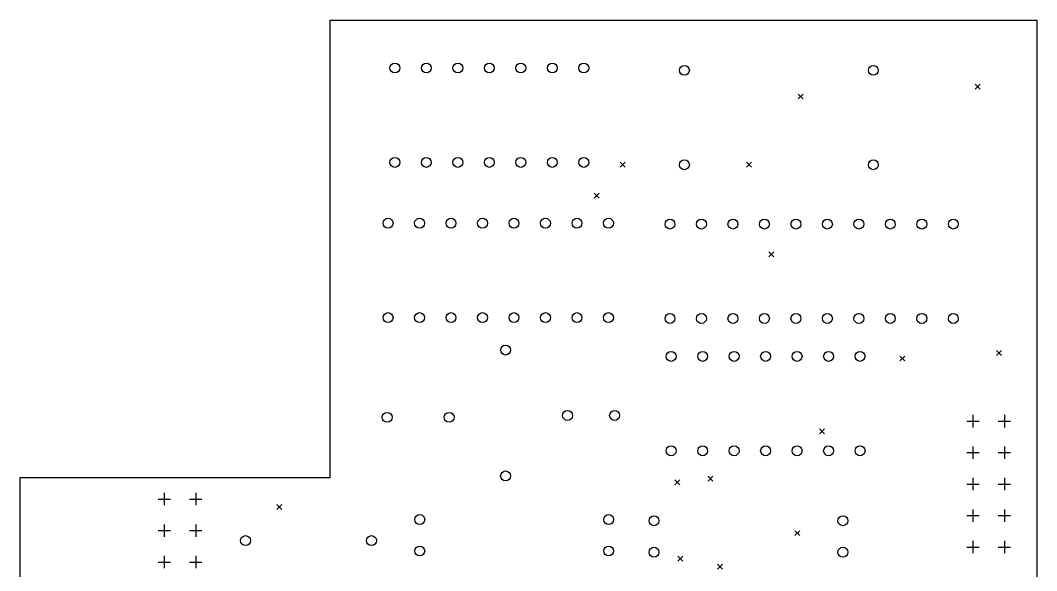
# Model space of a CAD drawing. Extents: x 46.9 to 130, y -119.4 to -30.
# Drawn here: x 48 to 130, y -74.4 to -30 of the extents above; entities that cross this region are included whole.
import ezdxf

# ---------------------------------------------------------------- set-up
doc = ezdxf.new("R2010")
doc.units = 0
doc.layers.add('BLACK', color=7, linetype='CONTINUOUS')

msp = doc.modelspace()

# ---------------------------------------------------------------- linework, layer by layer
at = {"layer": 'BLACK', "linetype": 'CONTINUOUS'}
for p, q in [((73, -66.9), (73, -30)), ((73, -30), (130, -30)), ((130, -30), (130, -105.95)), ((125.05, -35.15), (125.45, -35.55)), ((125.45, -35.15), (125.05, -35.55)), ((110.75, -35.95), (111.15, -36.35)), ((111.15, -35.95), (110.75, -36.35)), ((96.4, -41.45), (96.8, -41.85)), ((96.8, -41.45), (96.4, -41.85)), ((106.6, -41.45), (107, -41.85)), ((107, -41.45), (106.6, -41.85)), ((94.3, -43.95), (94.7, -44.35)), ((94.7, -43.95), (94.3, -44.35)), ((108.4, -48.7), (108.8, -49.1)), ((108.8, -48.7), (108.4, -49.1)), ((118.95, -57.1), (119.35, -57.5)), ((119.35, -57.1), (118.95, -57.5)), ((126.75, -56.65), (127.15, -57.05)), ((127.15, -56.65), (126.75, -57.05)), ((124.86, -61.86), (124.86, -62.86)), ((127.4, -61.86), (127.4, -62.86)), ((112.4722, -62.9747), (112.8722, -63.3747)), ((112.8722, -62.9747), (112.4722, -63.3747)), ((124.36, -62.36), (125.36, -62.36)), ((126.9, -62.36), (127.9, -62.36)), ((124.86, -64.4), (124.86, -65.4)), ((127.4, -64.4), (127.4, -65.4)), ((124.36, -64.9), (125.36, -64.9)), ((126.9, -64.9), (127.9, -64.9)), ((48, -66.9), (73, -66.9)), ((48, -106), (48, -66.9)), ((100.8, -67.1), (101.2, -67.5)), ((101.2, -67.1), (100.8, -67.5)), ((103.485, -66.8), (103.885, -67.2)), ((103.885, -66.8), (103.485, -67.2)), ((124.86, -66.94), (124.86, -67.94)), ((127.4, -66.94), (127.4, -67.94)), ((124.36, -67.44), (125.36, -67.44)), ((126.9, -67.44), (127.9, -67.44)), ((59.11, -68.65), (60.11, -68.65)), ((59.61, -68.15), (59.61, -69.15)), ((61.65, -68.65), (62.65, -68.65)), ((62.15, -68.15), (62.15, -69.15)), ((68.692, -69.1001), (69.092, -69.5001)), ((69.092, -69.1001), (68.692, -69.5001)), ((124.86, -69.48), (124.86, -70.48)), ((127.4, -69.48), (127.4, -70.48)), ((124.36, -69.98), (125.36, -69.98)), ((126.9, -69.98), (127.9, -69.98)), ((59.11, -71.19), (60.11, -71.19)), ((59.61, -70.69), (59.61, -71.69)), ((61.65, -71.19), (62.65, -71.19)), ((62.15, -70.69), (62.15, -71.69)), ((110.5, -71.2), (110.9, -71.6)), ((110.9, -71.2), (110.5, -71.6)), ((124.86, -72.02), (124.86, -73.02)), ((127.4, -72.02), (127.4, -73.02)), ((124.36, -72.52), (125.36, -72.52)), ((126.9, -72.52), (127.9, -72.52)), ((59.11, -73.73), (60.11, -73.73)), ((59.61, -73.23), (59.61, -74.23)), ((61.65, -73.73), (62.65, -73.73)), ((62.15, -73.23), (62.15, -74.23)), ((101.05, -73.25), (101.45, -73.65)), ((101.45, -73.25), (101.05, -73.65)), ((104.25, -73.9), (104.65, -74.3)), ((104.65, -73.9), (104.25, -74.3))]:
    msp.add_line(p, q, dxfattribs=at)
at = {"layer": 'BLACK'}
for centre in [(78.22, -33.85), (80.76, -33.85), (83.3, -33.85), (85.84, -33.85), (88.38, -33.85), (90.92, -33.85), (93.46, -33.85), (101.58, -34.04), (116.82, -34.04), (78.22, -41.47), (80.76, -41.47), (83.3, -41.47), (85.84, -41.47), (88.38, -41.47), (90.92, -41.47), (93.46, -41.47), (101.58, -41.66), (116.82, -41.66), (77.67, -46.38), (80.21, -46.38), (82.75, -46.38), (85.29, -46.38), (87.83, -46.38), (90.37, -46.38), (92.91, -46.38), (95.45, -46.38), (100.415, -46.45), (102.955, -46.45), (105.495, -46.45), (108.035, -46.45), (110.575, -46.45), (113.115, -46.45), (115.655, -46.45), (118.195, -46.45), (120.735, -46.45), (123.275, -46.45), (77.67, -54), (80.21, -54), (82.75, -54), (85.29, -54), (87.83, -54), (90.37, -54), (92.91, -54), (95.45, -54), (100.415, -54.07), (102.955, -54.07), (105.495, -54.07), (108.035, -54.07), (110.575, -54.07), (113.115, -54.07), (115.655, -54.07), (118.195, -54.07), (120.735, -54.07), (123.275, -54.07), (87.15, -56.62), (100.51, -57.13), (103.05, -57.13), (105.59, -57.13), (108.13, -57.13), (110.67, -57.13), (113.21, -57.13), (115.75, -57.13), (92.1473, -61.9), (95.9473, -61.9), (77.5973, -62.05), (82.5973, -62.05), (100.51, -64.75), (103.05, -64.75), (105.59, -64.75), (108.13, -64.75), (110.67, -64.75), (113.21, -64.75), (115.75, -64.75), (87.15, -66.78), (80.225, -70.3), (95.465, -70.3), (99.125, -70.4), (114.365, -70.4), (66.17, -72), (76.33, -72), (80.225, -72.84), (95.465, -72.84), (99.125, -72.94), (114.365, -72.94)]:
    msp.add_circle(centre, 0.4, dxfattribs=at)

doc.saveas('drawing.dxf')
